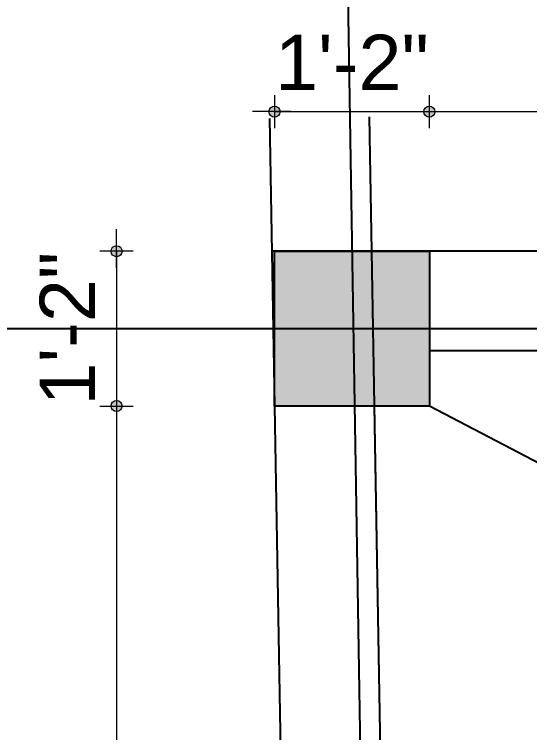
# Model space of a CAD drawing. Header units: inches. Extents: x -4597 to 93300, y -11124 to 5932.
# Drawn here: x 388 to 434.6, y -9728.6 to -9663.6 of the extents above; entities that cross this region are included whole.
import ezdxf

# ---------------------------------------------------------------- set-up
doc = ezdxf.new("R2010")
doc.units = ezdxf.units.IN
doc.header["$LTSCALE"] = 0.5
doc.header["$MEASUREMENT"] = 0
doc.header["$PDMODE"] = 66
doc.layers.add('hatch', color=9, linetype='Continuous', lineweight=0)
doc.layers.add('Toilet', color=7, linetype='Continuous', lineweight=25)
doc.styles.get("Standard").update_dxf_attribs({"font": 'arial.ttf'})
doc.dimstyles.new('S8', dxfattribs={"dimtxt": 5, "dimasz": 1, "dimexe": 6, "dimexo": 18, "dimgap": 1.9375, "dimtad": 1, "dimdec": 0, "dimzin": 3, "dimdsep": 46, "dimlunit": 4, "dimtxsty": 'Standard', "dimblk": 'dot 2', "dimcen": 12, "dimse1": 1, "dimse2": 1, "dimclrd": 1, "dimclre": 1, "dimclrt": 256, "dimadec": 0, "dimazin": 0, "dimtfac": 0.75, "dimtdec": 0, "dimtix": 1, "dimtmove": 1, "dimatfit": 3, "dimldrblk": 'DOT', "dimfxl": 1, "dimtolj": 1, "dimtzin": 0, "dimlwd": 9, "dimlwe": 9, "dimarcsym": 0})

# ---------------------------------------------------------------- blocks, each defined once
blk = doc.blocks.new('dot1')
at = {"layer": 'hatch'}
h = blk.add_hatch(color=256, dxfattribs=at)
edge = h.paths.add_edge_path()
edge.add_arc((0, 0), 1, 0, 360)
for p, q in [((0, 3), (0, -3)), ((3, 0), (-3, 0))]:
    blk.add_line(p, q, dxfattribs=at)
blk.add_circle((0, 0), 1, dxfattribs=at)
blk = doc.blocks.new('dot 2')
at = {"layer": 'hatch', "xscale": 0.5, "yscale": 0.5, "zscale": 0.5}
blk.add_blockref('dot1', (0, 0), dxfattribs=at)
blk = doc.blocks.new('*D238')
at = {"layer": 'Defpoints', "color": 0, "transparency": 16777216}
for p in [(425.559, -9672.405), (411.559, -9685.037), (425.559, -9685.037)]:
    blk.add_point(p, dxfattribs=at)
at = {"layer": 'Toilet', "color": 1, "lineweight": 9, "transparency": 16777216}
for p, q in [((410.559, -9672.405), (409.559, -9672.405)), ((411.559, -9672.405), (425.559, -9672.405)), ((426.559, -9672.405), (427.559, -9672.405))]:
    blk.add_line(p, q, dxfattribs=at)
blk.add_blockref('dot 2', (411.559, -9672.405), dxfattribs=at)
at = {"layer": 'Toilet', "color": 1, "lineweight": 9, "transparency": 16777216, "rotation": 180}
blk.add_blockref('dot 2', (425.559, -9672.405), dxfattribs=at)
at = {"layer": 'Toilet', "transparency": 16777216, "insert": (418.559, -9667.957), "char_height": 5, "attachment_point": 5}
blk.add_mtext('\\A1;1\'-2"', dxfattribs=at)
blk = doc.blocks.new('_Dot')
at = {"color": 0, "linetype": 'ByBlock', "lineweight": -2}
blk.add_line((-0.5, 0), (-1, 0), dxfattribs=at)
at = {"color": 0, "linetype": 'ByBlock', "const_width": 0.5}
blk.add_lwpolyline([(-0.25, 0, 1), (0.25, 0, 1)], format="xyb", close=True, dxfattribs=at)
blk = doc.blocks.new('*D239')
at = {"layer": 'Defpoints', "color": 0, "transparency": 16777216}
for p in [(575.924, -9672.405), (425.559, -9685.037), (575.924, -9685.037)]:
    blk.add_point(p, dxfattribs=at)
at = {"layer": 'Toilet', "color": 1, "lineweight": 9, "transparency": 16777216}
blk.add_line((426.559, -9672.405), (574.924, -9672.405), dxfattribs=at)
at = {"layer": 'Toilet', "color": 1, "lineweight": 9, "transparency": 16777216, "rotation": 180}
blk.add_blockref('dot 2', (425.559, -9672.405), dxfattribs=at)
at = {"layer": 'Toilet', "color": 1, "lineweight": 9, "transparency": 16777216}
blk.add_blockref('dot 2', (575.924, -9672.405), dxfattribs=at)
at = {"layer": 'Toilet', "transparency": 16777216, "insert": (500.742, -9667.914), "char_height": 5, "attachment_point": 5}
blk.add_mtext('\\A1;12\'-6"', dxfattribs=at)
blk = doc.blocks.new('*D243')
at = {"layer": 'Defpoints', "color": 0, "transparency": 16777216}
for p in [(582.924, -9659.321), (418.559, -9685.037), (582.924, -9685.037)]:
    blk.add_point(p, dxfattribs=at)
at = {"layer": 'Toilet', "color": 1, "lineweight": 9, "transparency": 16777216}
blk.add_line((419.559, -9659.321), (581.924, -9659.321), dxfattribs=at)
at = {"layer": 'Toilet', "color": 1, "lineweight": 9, "transparency": 16777216, "rotation": 180}
blk.add_blockref('dot 2', (418.559, -9659.321), dxfattribs=at)
at = {"layer": 'Toilet', "color": 1, "lineweight": 9, "transparency": 16777216}
blk.add_blockref('dot 2', (582.924, -9659.321), dxfattribs=at)
at = {"layer": 'Toilet', "transparency": 16777216, "insert": (500.742, -9654.829), "char_height": 5, "attachment_point": 5}
blk.add_mtext('\\A1;13\'-8"', dxfattribs=at)
blk = doc.blocks.new('*D163')
at = {"layer": 'Defpoints', "color": 0, "transparency": 16777216}
for p in [(411.559, -9649.426), (411.559, -9685.037), (713.708, -9778.037)]:
    blk.add_point(p, dxfattribs=at)
at = {"layer": 'Toilet', "color": 1, "lineweight": 9, "transparency": 16777216}
blk.add_line((712.708, -9649.426), (412.559, -9649.426), dxfattribs=at)
at = {"layer": 'Toilet', "color": 1, "lineweight": 9, "transparency": 16777216, "rotation": 180}
blk.add_blockref('dot 2', (411.559, -9649.426), dxfattribs=at)
at = {"layer": 'Toilet', "color": 1, "lineweight": 9, "transparency": 16777216}
blk.add_blockref('dot 2', (713.708, -9649.426), dxfattribs=at)
at = {"layer": 'Toilet', "transparency": 16777216, "insert": (562.633, -9644.936), "char_height": 5, "attachment_point": 5}
blk.add_mtext('\\A1;25\'-2"', dxfattribs=at)
blk = doc.blocks.new('*D245')
at = {"layer": 'Defpoints', "color": 0, "transparency": 16777216}
for p in [(411.559, -9685.037), (397.284, -9699.037), (411.559, -9699.037)]:
    blk.add_point(p, dxfattribs=at)
at = {"layer": 'Toilet', "color": 1, "lineweight": 9, "transparency": 16777216}
for p, q in [((397.284, -9684.037), (397.284, -9683.037)), ((397.284, -9685.037), (397.284, -9699.037)), ((397.284, -9700.037), (397.284, -9701.037))]:
    blk.add_line(p, q, dxfattribs=at)
for p, rotation in [((397.284, -9685.037), 270), ((397.284, -9699.037), 90)]:
    blk.add_blockref('dot 2', p, dxfattribs=dict(at, rotation=rotation))
at = {"layer": 'Toilet', "transparency": 16777216, "insert": (392.836, -9692.037), "char_height": 5, "attachment_point": 5, "rotation": 90}
blk.add_mtext('\\A1;1\'-2"', dxfattribs=at)
blk = doc.blocks.new('*D246')
at = {"layer": 'Defpoints', "color": 0, "transparency": 16777216}
for p in [(411.559, -9699.037), (397.284, -9778.037), (413.165, -9778.037)]:
    blk.add_point(p, dxfattribs=at)
at = {"layer": 'Toilet', "color": 1, "lineweight": 9, "transparency": 16777216}
blk.add_line((397.284, -9700.037), (397.284, -9777.037), dxfattribs=at)
for p, rotation in [((397.284, -9699.037), 90), ((397.284, -9778.037), 270)]:
    blk.add_blockref('dot 2', p, dxfattribs=dict(at, rotation=rotation))
at = {"layer": 'Toilet', "transparency": 16777216, "insert": (392.794, -9738.537), "char_height": 5, "attachment_point": 5, "rotation": 90}
blk.add_mtext('\\A1;6\'-7"', dxfattribs=at)
blk = doc.blocks.new('*D256')
at = {"layer": 'Defpoints', "color": 0, "transparency": 16777216}
for p in [(384.893, -9692.037), (411.559, -9692.037), (413.165, -9785.037)]:
    blk.add_point(p, dxfattribs=at)
at = {"layer": 'Toilet', "color": 1, "lineweight": 9, "transparency": 16777216}
blk.add_line((384.893, -9784.037), (384.893, -9693.037), dxfattribs=at)
for p, rotation in [((384.893, -9692.037), 90), ((384.893, -9785.037), 270)]:
    blk.add_blockref('dot 2', p, dxfattribs=dict(at, rotation=rotation))
at = {"layer": 'Toilet', "transparency": 16777216, "insert": (380.403, -9738.537), "char_height": 5, "attachment_point": 5, "rotation": 90}
blk.add_mtext('\\A1;7\'-9"', dxfattribs=at)
blk = doc.blocks.new('*D165')
at = {"layer": 'Defpoints', "color": 0, "transparency": 16777216}
for p in [(373.13, -9685.037), (519.247, -9685.037), (683.612, -10166.739)]:
    blk.add_point(p, dxfattribs=at)
at = {"layer": 'Toilet', "color": 1, "lineweight": 9, "transparency": 16777216}
blk.add_line((373.13, -10165.739), (373.13, -9686.037), dxfattribs=at)
for p, rotation in [((373.13, -9685.037), 90), ((373.13, -10166.739), 270)]:
    blk.add_blockref('dot 2', p, dxfattribs=dict(at, rotation=rotation))
at = {"layer": 'Toilet', "transparency": 16777216, "insert": (368.64, -9925.888), "char_height": 5, "attachment_point": 5, "rotation": 90}
blk.add_mtext('\\A1;40\'-2"', dxfattribs=at)

msp = doc.modelspace()

# ---------------------------------------------------------------- hatches: boundary and pattern name
at = {"layer": 'Toilet'}
msp.add_hatch(color=1, dxfattribs=at).paths.add_polyline_path([(425.559, -9685.037), (411.559, -9685.037), (411.559, -9699.037), (425.559, -9699.037)])

# ---------------------------------------------------------------- linework, layer by layer
msp.add_line((417.82, -9640.569), (427.595, -10228.784))
for p, q in [((411.11, -9673.037), (417.753, -10057.781)), ((420.109, -9672.882), (426.752, -10057.626)), ((589.924, -9685.037), (411.317, -9685.037)), ((357.996, -9692.037), (787.346, -9692.037)), ((575.924, -9694.037), (425.559, -9694.037)), ((420.56, -9699.037), (421.924, -9778.037)), ((575.924, -9778.037), (425.559, -9699.037))]:
    msp.add_line(p, q, dxfattribs=at)
msp.add_lwpolyline([(411.559, -9685.037), (425.559, -9685.037), (425.559, -9699.037), (411.559, -9699.037)], close=True, dxfattribs=at)

# ---------------------------------------------------------------- dimensions: what is measured, and where the dimension line sits
dim = msp.add_linear_dim(base=(411.559, -9649.426), p1=(713.708, -9778.037), p2=(411.559, -9685.037), dimstyle='S8', override={"dimfxl": 2, "dimfxlon": 1, "dimarcsym": 1}, dxfattribs=at)
dim.commit()
dim.dimension.update_dxf_attribs({"geometry": '*D163', "text_midpoint": (562.633, -9644.936)})
for p1, p2, distance, picture, middle in [((418.559, -9685.037), (582.924, -9685.037), 25.716, '*D243', (500.742, -9654.829)), ((411.559, -9685.037), (425.559, -9685.037), 12.632, '*D238', (418.559, -9667.957))]:
    dim = msp.add_aligned_dim(p1=p1, p2=p2, distance=distance, dimstyle='S8', override={"dimfxl": 2, "dimfxlon": 1, "dimarcsym": 1}, dxfattribs=at)
    dim.commit()
    dim.dimension.update_dxf_attribs({"geometry": picture, "text_midpoint": middle})
for base, p1, p2, angle, picture, middle in [((575.924, -9672.405), (425.559, -9685.037), (575.924, -9685.037), 180, '*D239', (500.742, -9667.914)), ((373.13, -9685.037), (683.612, -10166.739), (519.247, -9685.037), 90, '*D165', (368.64, -9925.888)), ((397.284, -9699.037), (411.559, -9685.037), (411.559, -9699.037), 90, '*D245', (392.836, -9692.037)), ((384.893, -9692.037), (413.165, -9785.037), (411.559, -9692.037), 90, '*D256', (380.403, -9738.537)), ((397.284, -9778.037), (411.559, -9699.037), (413.165, -9778.037), 90, '*D246', (392.794, -9738.537))]:
    dim = msp.add_linear_dim(base=base, p1=p1, p2=p2, angle=angle, dimstyle='S8', override={"dimfxl": 2, "dimfxlon": 1, "dimarcsym": 1}, dxfattribs=at)
    dim.commit()
    dim.dimension.update_dxf_attribs({"geometry": picture, "text_midpoint": middle})

doc.saveas('drawing.dxf')
